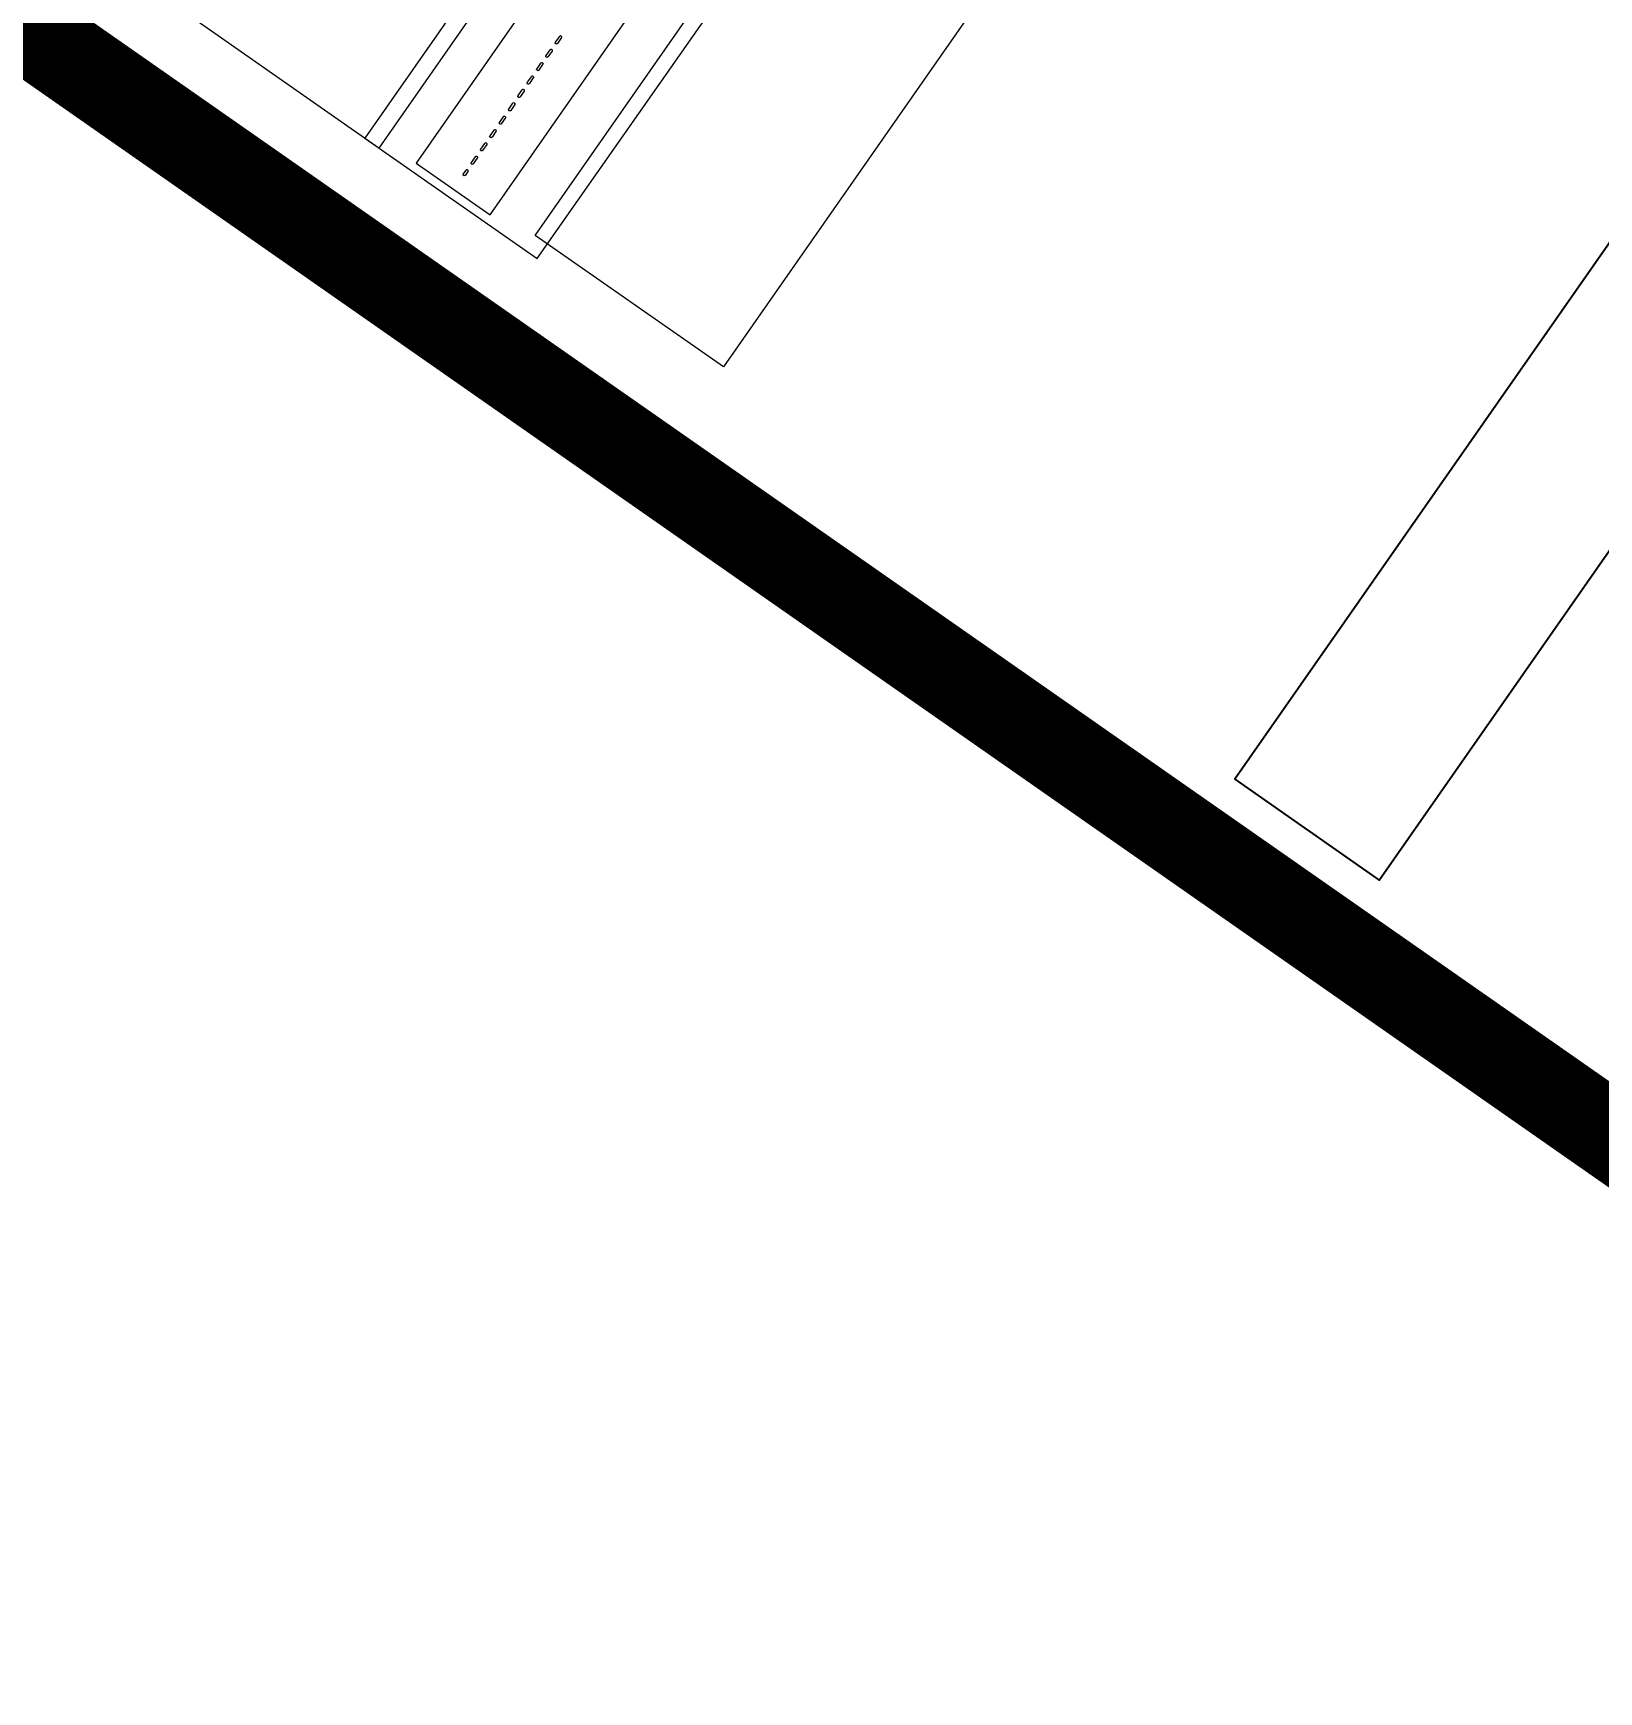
# Model space of a CAD drawing. Extents: x 10599 to 11843, y 9771 to 9967.
# Drawn here: x 10695.465 to 10697.257, y 9790.897 to 9792.795 of the extents above; entities that cross this region are included whole.
import ezdxf

# ---------------------------------------------------------------- set-up
doc = ezdxf.new("R2010")
doc.units = 0
doc.header["$MEASUREMENT"] = 0
doc.linetypes.add('DASHED', pattern=[0.75, 0.5, -0.25])
doc.layers.add('PROY', color=3, linetype='Continuous')
doc.layers.add('taller', color=3, linetype='Continuous')
doc.dimstyles.get("Standard").update_dxf_attribs({"dimtxt": 0.18, "dimasz": 0.18, "dimexe": 0.18, "dimexo": 0.0625, "dimgap": 0.09, "dimtad": 0, "dimtih": 1, "dimtoh": 1, "dimdec": 4, "dimzin": 0, "dimdsep": 46, "dimtxsty": 'Standard', "dimcen": 0.09, "dimclrd": 254, "dimclre": 254, "dimadec": 0, "dimazin": 0, "dimtfac": 1, "dimtdec": 4, "dimtofl": 0, "dimtmove": 0, "dimatfit": 3, "dimfxl": 0, "dimtolj": 1, "dimtzin": 0, "dimarcsym": 0})

# ---------------------------------------------------------------- blocks, each defined once
blk = doc.blocks.new('*D12')
at = {"layer": 'taller', "color": 254, "linetype": 'Continuous', "lineweight": 0, "transparency": 16777216}
for p, q in [((10692.9791, 9818.5803), (10718.8412, 9802.4728)), ((10683.2541, 9802.966), (10709.1162, 9786.8585)), ((10718.5932, 9802.4152), (10713.4296, 9794.1246)), ((10709.0586, 9787.1065), (10711.4735, 9790.9839))]:
    blk.add_line(p, q, dxfattribs=at)
for points in [[(10718.5678, 9802.4311), (10718.6187, 9802.3993), (10718.6884, 9802.568)], [(10709.0331, 9787.1223), (10709.0841, 9787.0906), (10708.9634, 9786.9537)]]:
    blk.add_solid(points, dxfattribs=at)
at = {"layer": 'taller', "color": 0, "linetype": 'Continuous', "lineweight": 0, "transparency": 16777216, "insert": (10712.4516, 9792.5542), "char_height": 1, "attachment_point": 5, "rotation": 58.0845}
blk.add_mtext('\\A1;18.40', dxfattribs=at)

msp = doc.modelspace()

# ---------------------------------------------------------------- linework, layer by layer
at = {"color": 7, "lineweight": 0}
for p, q in [((10698.6592, 9796.7059), (10695.8443, 9792.6752)), ((10696.0417, 9792.5373), (10698.8657, 9796.5688)), ((10696.0622, 9792.7844), (10696.0625, 9792.7848)), ((10696.0623, 9792.7838), (10696.0622, 9792.7844)), ((10696.063, 9792.7833), (10696.0623, 9792.7838)), ((10696.0625, 9792.7848), (10696.0627, 9792.7851)), ((10696.0627, 9792.7851), (10696.0674, 9792.7918)), ((10696.0648, 9792.7837), (10696.0646, 9792.7833)), ((10696.0695, 9792.7903), (10696.0648, 9792.7837)), ((10696.0674, 9792.7918), (10696.0676, 9792.7921)), ((10696.0676, 9792.7921), (10696.0678, 9792.7925)), ((10696.0678, 9792.7925), (10696.0684, 9792.7926)), ((10696.0684, 9792.7926), (10696.0691, 9792.7921)), ((10696.0691, 9792.7921), (10696.0695, 9792.7918)), ((10696.0695, 9792.7918), (10696.0696, 9792.7913)), ((10696.0697, 9792.7907), (10696.0695, 9792.7903)), ((10696.0695, 9792.7903), (10696.0695, 9792.7903)), ((10696.0695, 9792.7903), (10696.0695, 9792.7903)), ((10696.0696, 9792.7913), (10696.0697, 9792.7907)), ((10696.0515, 9792.769), (10696.0517, 9792.7694)), ((10696.0516, 9792.7684), (10696.0515, 9792.769)), ((10696.0523, 9792.7679), (10696.0516, 9792.7684)), ((10696.0517, 9792.7694), (10696.0519, 9792.7697)), ((10696.0519, 9792.7697), (10696.0566, 9792.7764)), ((10696.0526, 9792.7677), (10696.0523, 9792.7679)), ((10696.0532, 9792.7678), (10696.0526, 9792.7677)), ((10696.0538, 9792.7679), (10696.0532, 9792.7678)), ((10696.054, 9792.7683), (10696.0538, 9792.7679)), ((10696.0587, 9792.7749), (10696.054, 9792.7683)), ((10696.0566, 9792.7764), (10696.0568, 9792.7767)), ((10696.0568, 9792.7767), (10696.0571, 9792.7771)), ((10696.0571, 9792.7771), (10696.0577, 9792.7772)), ((10696.0577, 9792.7772), (10696.0584, 9792.7767)), ((10696.0584, 9792.7767), (10696.0587, 9792.7764)), ((10696.0587, 9792.7764), (10696.0588, 9792.7758)), ((10696.0589, 9792.7753), (10696.0587, 9792.7749)), ((10696.0587, 9792.7749), (10696.0587, 9792.7749)), ((10696.0587, 9792.7749), (10696.0587, 9792.7749)), ((10696.0588, 9792.7758), (10696.0589, 9792.7753)), ((10696.0634, 9792.7831), (10696.063, 9792.7833)), ((10696.064, 9792.7832), (10696.0634, 9792.7831)), ((10696.0646, 9792.7833), (10696.064, 9792.7832)), ((10696.0351, 9792.7456), (10696.0356, 9792.7463)), ((10696.0356, 9792.7463), (10696.0358, 9792.7466)), ((10696.0358, 9792.7466), (10696.0362, 9792.7464)), ((10696.0362, 9792.7464), (10696.0369, 9792.7459)), ((10696.0369, 9792.7459), (10696.0372, 9792.7456)), ((10696.0407, 9792.7536), (10696.0409, 9792.754)), ((10696.0411, 9792.7534), (10696.0407, 9792.7536)), ((10696.0409, 9792.754), (10696.0412, 9792.7543)), ((10696.0415, 9792.7525), (10696.0411, 9792.7534)), ((10696.0412, 9792.7543), (10696.0458, 9792.761)), ((10696.0421, 9792.7526), (10696.0415, 9792.7525)), ((10696.0425, 9792.7524), (10696.0421, 9792.7526)), ((10696.043, 9792.7525), (10696.0425, 9792.7524)), ((10696.0433, 9792.7528), (10696.043, 9792.7525)), ((10696.0479, 9792.7595), (10696.0433, 9792.7528)), ((10696.0458, 9792.761), (10696.0463, 9792.7617)), ((10696.0463, 9792.7617), (10696.0466, 9792.762)), ((10696.0466, 9792.762), (10696.0469, 9792.7618)), ((10696.0469, 9792.7618), (10696.0476, 9792.7613)), ((10696.0476, 9792.7613), (10696.048, 9792.761)), ((10696.0484, 9792.7602), (10696.0479, 9792.7595)), ((10696.0479, 9792.7595), (10696.0479, 9792.7595)), ((10696.0479, 9792.7595), (10696.0479, 9792.7595)), ((10696.048, 9792.761), (10696.0483, 9792.7608)), ((10696.0483, 9792.7608), (10696.0484, 9792.7602)), ((10696.0199, 9792.7239), (10696.0246, 9792.7305)), ((10696.0267, 9792.729), (10696.022, 9792.7224)), ((10696.0246, 9792.7305), (10696.0248, 9792.7309)), ((10696.0248, 9792.7309), (10696.0251, 9792.7312)), ((10696.0251, 9792.7312), (10696.0256, 9792.7313)), ((10696.0256, 9792.7313), (10696.0263, 9792.7308)), ((10696.0263, 9792.7308), (10696.0267, 9792.7306)), ((10696.0267, 9792.7306), (10696.0268, 9792.73)), ((10696.0269, 9792.7294), (10696.0267, 9792.729)), ((10696.0267, 9792.729), (10696.0267, 9792.729)), ((10696.0267, 9792.729), (10696.0267, 9792.729)), ((10696.0268, 9792.73), (10696.0269, 9792.7294)), ((10696.0299, 9792.7382), (10696.0304, 9792.7389)), ((10696.0303, 9792.738), (10696.0299, 9792.7382)), ((10696.0307, 9792.7371), (10696.0303, 9792.738)), ((10696.0304, 9792.7389), (10696.0307, 9792.7393)), ((10696.0307, 9792.7393), (10696.0351, 9792.7456)), ((10696.0313, 9792.7372), (10696.0307, 9792.7371)), ((10696.0317, 9792.737), (10696.0313, 9792.7372)), ((10696.0325, 9792.7374), (10696.0317, 9792.737)), ((10696.0328, 9792.7378), (10696.0325, 9792.7374)), ((10696.0372, 9792.7441), (10696.0328, 9792.7378)), ((10696.0372, 9792.7456), (10696.0376, 9792.7454)), ((10696.0377, 9792.7448), (10696.0372, 9792.7441)), ((10696.0372, 9792.7441), (10696.0372, 9792.7441)), ((10696.0372, 9792.7441), (10696.0372, 9792.7441)), ((10696.0376, 9792.7454), (10696.0377, 9792.7448)), ((10696.0087, 9792.7078), (10696.0089, 9792.7081)), ((10696.0088, 9792.7072), (10696.0087, 9792.7078)), ((10696.0089, 9792.7081), (10696.0092, 9792.7085)), ((10696.0092, 9792.7085), (10696.0138, 9792.7151)), ((10696.0159, 9792.7136), (10696.0113, 9792.707)), ((10696.0138, 9792.7151), (10696.014, 9792.7155)), ((10696.014, 9792.7155), (10696.0143, 9792.7158)), ((10696.0143, 9792.7158), (10696.0149, 9792.7159)), ((10696.0149, 9792.7159), (10696.0156, 9792.7154)), ((10696.0156, 9792.7154), (10696.0159, 9792.7152)), ((10696.0159, 9792.7152), (10696.016, 9792.7146)), ((10696.0162, 9792.714), (10696.0159, 9792.7136)), ((10696.0159, 9792.7136), (10696.0159, 9792.7136)), ((10696.0159, 9792.7136), (10696.0159, 9792.7136)), ((10696.016, 9792.7146), (10696.0162, 9792.714)), ((10696.0194, 9792.7232), (10696.0197, 9792.7235)), ((10696.0195, 9792.7226), (10696.0194, 9792.7232)), ((10696.0202, 9792.7221), (10696.0195, 9792.7226)), ((10696.0197, 9792.7235), (10696.0199, 9792.7239)), ((10696.0206, 9792.7218), (10696.0202, 9792.7221)), ((10696.0212, 9792.7219), (10696.0206, 9792.7218)), ((10696.0218, 9792.722), (10696.0212, 9792.7219)), ((10696.022, 9792.7224), (10696.0218, 9792.722)), ((10695.9979, 9792.6924), (10695.9982, 9792.6927)), ((10695.9983, 9792.6921), (10695.9979, 9792.6924)), ((10695.9982, 9792.6927), (10695.9984, 9792.6931)), ((10695.9987, 9792.6913), (10695.9983, 9792.6921)), ((10695.9984, 9792.6931), (10696.003, 9792.6997)), ((10695.9993, 9792.6914), (10695.9987, 9792.6913)), ((10695.9997, 9792.6911), (10695.9993, 9792.6914)), ((10696.0003, 9792.6912), (10695.9997, 9792.6911)), ((10696.0005, 9792.6916), (10696.0003, 9792.6912)), ((10696.0051, 9792.6982), (10696.0005, 9792.6916)), ((10696.003, 9792.6997), (10696.0035, 9792.7004)), ((10696.0035, 9792.7004), (10696.0038, 9792.7008)), ((10696.0038, 9792.7008), (10696.0041, 9792.7005)), ((10696.0041, 9792.7005), (10696.0048, 9792.7)), ((10696.0048, 9792.7), (10696.0052, 9792.6998)), ((10696.0056, 9792.6989), (10696.0051, 9792.6982)), ((10696.0051, 9792.6982), (10696.0051, 9792.6982)), ((10696.0051, 9792.6982), (10696.0051, 9792.6982)), ((10696.0052, 9792.6998), (10696.0055, 9792.6995)), ((10696.0055, 9792.6995), (10696.0056, 9792.6989)), ((10696.0095, 9792.7067), (10696.0088, 9792.7072)), ((10696.0098, 9792.7064), (10696.0095, 9792.7067)), ((10696.0104, 9792.7065), (10696.0098, 9792.7064)), ((10696.011, 9792.7066), (10696.0104, 9792.7065)), ((10696.0113, 9792.707), (10696.011, 9792.7066)), ((10695.8443, 9792.6752), (10696.0417, 9792.5373)), ((10695.982, 9792.6696), (10695.9823, 9792.6699)), ((10695.9823, 9792.6699), (10695.9829, 9792.6701)), ((10695.9829, 9792.6701), (10695.9836, 9792.6696)), ((10695.9872, 9792.6769), (10695.9876, 9792.6776)), ((10695.9875, 9792.6767), (10695.9872, 9792.6769)), ((10695.988, 9792.6759), (10695.9875, 9792.6767)), ((10695.9876, 9792.6776), (10695.9879, 9792.678)), ((10695.9879, 9792.678), (10695.9923, 9792.6843)), ((10695.9886, 9792.676), (10695.988, 9792.6759)), ((10695.9889, 9792.6757), (10695.9886, 9792.676)), ((10695.9897, 9792.6762), (10695.9889, 9792.6757)), ((10695.99, 9792.6765), (10695.9897, 9792.6762)), ((10695.9944, 9792.6828), (10695.99, 9792.6765)), ((10695.9923, 9792.6843), (10695.9928, 9792.685)), ((10695.9928, 9792.685), (10695.993, 9792.6853)), ((10695.993, 9792.6853), (10695.9934, 9792.6851)), ((10695.9934, 9792.6851), (10695.9941, 9792.6846)), ((10695.9941, 9792.6846), (10695.9944, 9792.6844)), ((10695.9944, 9792.6844), (10695.9948, 9792.6841)), ((10695.9949, 9792.6835), (10695.9944, 9792.6828)), ((10695.9944, 9792.6828), (10695.9944, 9792.6828)), ((10695.9944, 9792.6828), (10695.9944, 9792.6828)), ((10695.9948, 9792.6841), (10695.9949, 9792.6835)), ((10695.9664, 9792.6472), (10695.971, 9792.6538)), ((10695.9731, 9792.6524), (10695.9685, 9792.6457)), ((10695.971, 9792.6538), (10695.9713, 9792.6542)), ((10695.9713, 9792.6542), (10695.9715, 9792.6545)), ((10695.9715, 9792.6545), (10695.9721, 9792.6546)), ((10695.9721, 9792.6546), (10695.9728, 9792.6542)), ((10695.9728, 9792.6542), (10695.9732, 9792.6539)), ((10695.9734, 9792.6527), (10695.9731, 9792.6524)), ((10695.9731, 9792.6524), (10695.9731, 9792.6524)), ((10695.9731, 9792.6524), (10695.9731, 9792.6524)), ((10695.9732, 9792.6539), (10695.9733, 9792.6533)), ((10695.9733, 9792.6533), (10695.9734, 9792.6527)), ((10695.9766, 9792.6619), (10695.9769, 9792.6622)), ((10695.9767, 9792.6613), (10695.9766, 9792.6619)), ((10695.9774, 9792.6608), (10695.9767, 9792.6613)), ((10695.9769, 9792.6622), (10695.9771, 9792.6626)), ((10695.9771, 9792.6626), (10695.9818, 9792.6692)), ((10695.9778, 9792.6606), (10695.9774, 9792.6608)), ((10695.9784, 9792.6607), (10695.9778, 9792.6606)), ((10695.979, 9792.6608), (10695.9784, 9792.6607)), ((10695.9792, 9792.6611), (10695.979, 9792.6608)), ((10695.9839, 9792.6678), (10695.9792, 9792.6611)), ((10695.9818, 9792.6692), (10695.982, 9792.6696)), ((10695.9836, 9792.6696), (10695.9839, 9792.6693)), ((10695.9839, 9792.6693), (10695.984, 9792.6687)), ((10695.9841, 9792.6681), (10695.9839, 9792.6678)), ((10695.9839, 9792.6678), (10695.9839, 9792.6678)), ((10695.9839, 9792.6678), (10695.9839, 9792.6678)), ((10695.984, 9792.6687), (10695.9841, 9792.6681)), ((10695.9568, 9792.6335), (10695.9571, 9792.6339)), ((10695.9569, 9792.6329), (10695.9568, 9792.6335)), ((10695.9576, 9792.6325), (10695.9569, 9792.6329)), ((10695.9571, 9792.6339), (10695.9573, 9792.6342)), ((10695.9573, 9792.6342), (10695.9603, 9792.6384)), ((10695.958, 9792.6322), (10695.9576, 9792.6325)), ((10695.9586, 9792.6323), (10695.958, 9792.6322)), ((10695.9592, 9792.6324), (10695.9586, 9792.6323)), ((10695.9594, 9792.6328), (10695.9592, 9792.6324)), ((10695.9624, 9792.637), (10695.9594, 9792.6328)), ((10695.9603, 9792.6384), (10695.9607, 9792.6391)), ((10695.9607, 9792.6391), (10695.961, 9792.6395)), ((10695.961, 9792.6395), (10695.9613, 9792.6392)), ((10695.9613, 9792.6392), (10695.962, 9792.6388)), ((10695.962, 9792.6388), (10695.9624, 9792.6385)), ((10695.9624, 9792.6385), (10695.9627, 9792.6383)), ((10695.9628, 9792.6377), (10695.9624, 9792.637)), ((10695.9624, 9792.637), (10695.9624, 9792.637)), ((10695.9624, 9792.637), (10695.9624, 9792.637)), ((10695.9627, 9792.6383), (10695.9628, 9792.6377)), ((10695.9659, 9792.6465), (10695.9661, 9792.6468)), ((10695.966, 9792.6459), (10695.9659, 9792.6465)), ((10695.9667, 9792.6454), (10695.966, 9792.6459)), ((10695.9661, 9792.6468), (10695.9664, 9792.6472)), ((10695.967, 9792.6452), (10695.9667, 9792.6454)), ((10695.9676, 9792.6453), (10695.967, 9792.6452)), ((10695.9682, 9792.6454), (10695.9676, 9792.6453)), ((10695.9685, 9792.6457), (10695.9682, 9792.6454))]:
    msp.add_line(p, q, dxfattribs=at)
at = {"color": 96, "lineweight": 0}
for points in [[(10698.671, 9796.6883), (10695.8604, 9792.6639), (10695.6447, 9792.8146), (10698.206, 9796.4819)], [(10698.7201, 9796.6804), (10695.903, 9792.6467), (10695.9877, 9792.5875), (10698.8226, 9796.6466)], [(10699.0919, 9796.4751), (10696.2551, 9792.4133), (10696.0394, 9792.5639), (10698.8725, 9796.6204)]]:
    msp.add_lwpolyline(points, dxfattribs=at)
at = {"layer": 'PROY', "color": 3, "linetype": 'DASHED', "const_width": 0.1}
msp.add_lwpolyline([(10693.0634, 9801.0355, 0.534023), (10693.0304, 9799.3737), (10697.4473, 9796.289, 0.385653), (10698.1134, 9796.3738), (10698.2357, 9796.5166, -0.379145), (10698.8924, 9796.6078), (10702.6637, 9794.0994, -0.420881), (10702.7967, 9793.3968), (10700.3967, 9789.9602, -0.414214), (10699.7005, 9789.8366), (10688.417, 9797.7167, 0.24798), (10687.4897, 9797.8318)], format="xyb", dxfattribs=at)
at = {"layer": 'PROY', "color": 96, "linetype": 'Continuous'}
msp.add_lwpolyline([(10698.0231, 9794.9447), (10698.6382, 9794.5151), (10696.8406, 9791.9413), (10697.0059, 9791.8259), (10698.8034, 9794.3997), (10699.6342, 9793.8195), (10697.8816, 9791.3101), (10698.0269, 9791.1639), (10699.8005, 9793.7033), (10700.6326, 9793.1222), (10698.8736, 9790.6043), (10699.0697, 9790.5308), (10701.9115, 9794.5998), (10701.7425, 9794.7121), (10700.7399, 9793.2764), (10698.1306, 9795.0987)], dxfattribs=at)
at = {"layer": 'PROY', "color": 2, "linetype": 'Continuous'}
msp.add_lwpolyline([(10697.9911, 9790.9209), (10696.4393, 9792.1141)], dxfattribs=at)

# ---------------------------------------------------------------- dimensions: what is measured, and where the dimension line sits
at = {"layer": 'taller', "color": 0, "linetype": 'Continuous', "lineweight": 0}
dim = msp.add_linear_dim(base=(10718.6884, 9802.568), p1=(10683.2011, 9802.999), p2=(10692.926, 9818.6133), angle=58.0845, dimstyle='Standard', override={"dimtxt": 1, "dimtih": 0, "dimtoh": 0, "dimdec": 2, "dimdsep": 0, "dimaunit": 1, "dimadec": 3, "dimtdec": 2, "dimlwd": 0, "dimlwe": 0}, dxfattribs=at)
dim.commit()
dim.dimension.update_dxf_attribs({"geometry": '*D12', "text_midpoint": (10712.4516, 9792.5542), "dimtype": 161})

doc.saveas('drawing.dxf')
